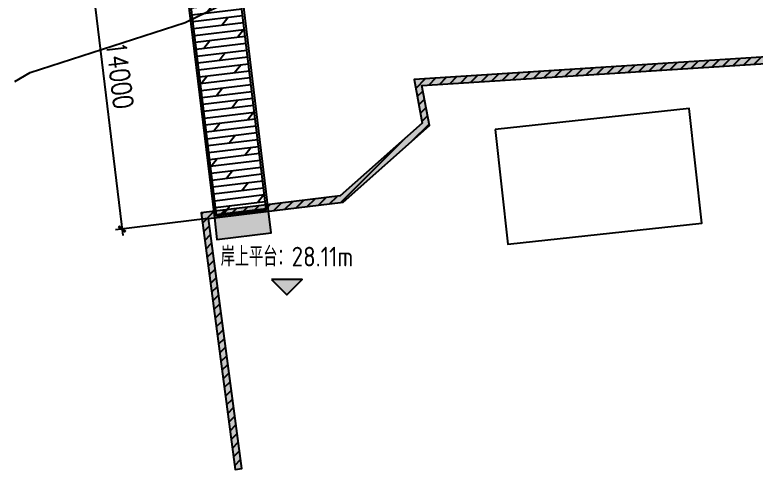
# Model space of a CAD drawing. Extents: x -259369 to -50372, y -155978 to 198088.
# Drawn here: x -198456 to -164560, y -128425 to -106713 of the extents above; entities that cross this region are included whole.
import ezdxf

# ---------------------------------------------------------------- set-up
doc = ezdxf.new("R2010")
doc.units = 0
doc.header["$LTSCALE"] = 1000
doc.header["$MEASUREMENT"] = 0
doc.layers.add('抱桩器', color=255, linetype='Continuous')
doc.styles.add('HZTXT', font='txtw.shx', dxfattribs={"width": 0.8, "bigfont": 'hztxtw.shx'})
doc.styles.get("Standard").update_dxf_attribs({"font": 'gbenor.shx', "bigfont": 'gbcbig.shx'})
doc.dimstyles.new('DIM-300', dxfattribs={"dimscale": 300, "dimtxt": 3, "dimasz": 1, "dimexe": 1, "dimexo": 1, "dimgap": 1, "dimtad": 1, "dimdec": 0, "dimdsep": 46, "dimtxsty": 'HZTXT', "dimblk": 'ARCHTICK', "dimcen": 0, "dimdle": 1, "dimclrd": 9, "dimclre": 9, "dimclrt": 2, "dimadec": 1, "dimazin": 0, "dimtfac": 1, "dimtdec": 0, "dimtix": 1, "dimtmove": 2, "dimatfit": 3, "dimldrblk": 'ARCHTICK', "dimfxl": 0, "dimtolj": 1, "dimtzin": 0, "dimarcsym": 0})

# ---------------------------------------------------------------- blocks, each defined once
blk = doc.blocks.new('thwerg')
at = {"linetype": 'Continuous'}
h = blk.add_hatch(dxfattribs=at)
h.set_pattern_fill('AR-CONC', color=252, scale=5)
h.set_pattern_definition([(50, (0, 0), (910.9233, -79.6954), [95.25, -1047.75]), (355, (0, 0), (-176.217, 955.284), [76.2, -838.203]), (100.45144, (75.9, -6.6), (734.7062, 875.5888), [80.95, -890.451]), (46.1842, (0, 254), (1355.395, -210.2116), [142.875, -1571.625]), (96.63556, (113, 236.5), (1187.021, 1237.131), [121.425, -1335.678]), (351.18415, (0, 254), (1187.021, 1237.131), [114.3, -1257.299]), (21, (127, 190.5), (758.072, -511.326), [95.25, -1047.75]), (326, (127, 190.5), (309.01, 920.94), [76.2, -838.2]), (71.45144, (190.2, 147.9), (1067.082, 409.614), [80.95, -890.4497]), (37.5, (0, 0), (15.443, 422.7752), [0, -828.04, 0, -850.9, 0, -841.375]), (7.5, (0, 0), (334.0983, 500.9029), [0, -485.14, 0, -808.99, 0, -320.675]), (327.5, (-283.2, 0), (677.953, -28.6437), [0, -317.5, 0, -990.6, 0, -1314.45]), (317.5, (-410.2, 0), (740.646, 127.1325), [0, -412.75, 0, -657.86, 0, -933.45])])
h.paths.add_polyline_path([(125890, -32795), (125541, -30956), (144375, -29749), (144792, -28301), (167849, -30703), (167718, -32134), (177330, -33007), (175981, -40288), (177064, -40496), (176008, -49398), (176306, -49434), (177395, -40254), (176330, -40050), (177685, -32738), (168044, -31863), (168175, -30435), (144574, -27977), (144145, -29463), (125184, -30678), (125563, -32683), (121810, -36014), (115445, -36787), (117010, -48533), (117307, -48493), (115782, -37048), (121939, -36301)])
h = blk.add_hatch(dxfattribs=at)
h.set_pattern_fill('ANSI31', color=252, scale=100)
h.set_pattern_definition([(45, (0, 0), (-224.5064, 224.5064), [])])
h.paths.add_polyline_path([(144375, -29749), (144792, -28301), (167849, -30703), (167718, -32134), (177330, -33007), (175981, -40288), (177064, -40496), (176008, -49398), (176306, -49434), (177395, -40254), (176330, -40050), (177685, -32738), (168044, -31863), (168175, -30435), (144574, -27977), (144145, -29463), (125184, -30678), (125563, -32683), (121810, -36014), (115445, -36787), (117010, -48533), (117307, -48493), (115782, -37048), (121939, -36301), (125890, -32795), (125541, -30956)])
at = {"color": 252, "linetype": 'Continuous', "flags": 128}
for points, elevation in [([(106933, -30769), (107635, -30369), (114725, -28078), (119240, -25868), (122867, -24992), (126369, -24863), (131244, -25695), (140044, -24946), (146723, -24787), (160192, -25793), (172447, -28232), (182746, -30446)], -32017), ([(144145, -29463), (125184, -30678), (125563, -32683), (121810, -36014), (115445, -36787), (117010, -48533), (117307, -48493), (115782, -37048), (121939, -36301), (125890, -32795), (125541, -30956), (144375, -29749)], -2496)]:
    blk.add_lwpolyline(points, dxfattribs=dict(at, elevation=elevation))
at = {"color": 252, "linetype": 'Continuous', "elevation": -32017, "flags": 128}
blk.add_lwpolyline([(128902, -32969), (129469, -38215), (138338, -37256), (137771, -32010), (128902, -32969)], close=True, dxfattribs=at)
blk = doc.blocks.new('GW-2.5x15m')
h = blk.add_hatch()
h.set_pattern_fill('DOTS', color=256, scale=50)
h.set_pattern_definition([(0, (0, 0), (39.6875, 79.375), [0, -79.375])])
h.paths.add_polyline_path([(120532, 62849), (119532, 62849), (119532, 60349), (120532, 60349)])
h.paths.add_polyline_path([(135532, 62849), (134532, 62849), (134532, 60349), (135532, 60349)])
h = blk.add_hatch()
h.set_pattern_fill('DOLMIT', color=252, scale=50, angle=89.9991)
h.set_pattern_definition([(89.999106, (-806344.56, -2433484.9), (-317.5, 0.004954), []), (134.999106, (-806344.6, -2433484.9), (-635.00947, -634.98966), [449.0128, -898.0256])])
edge = h.paths.add_edge_path()
edge.add_line((134432, 62749), (120632, 62749))
edge.add_line((120632, 62749), (120632, 60449))
edge.add_line((119632, 60449), (134432, 60449))
edge.add_line((134432, 60449), (134432, 62749))
at = {"color": 1}
for points in [[(120532, 62849), (120532, 60349), (119532, 60349), (119532, 62849)], [(134532, 62849), (134532, 60349), (135532, 60349), (135532, 62849)]]:
    blk.add_lwpolyline(points, close=True, dxfattribs=at)
at = {"layer": '抱桩器', "color": 1}
for points in [[(120532, 60349), (134532, 60349), (134532, 62849), (120532, 62849)], [(120632, 60449), (134432, 60449), (134432, 62749), (120632, 62749)]]:
    blk.add_lwpolyline(points, close=True, dxfattribs=at)
blk = doc.blocks.new('_ArchTick')
at = {"color": 0, "linetype": 'ByBlock', "const_width": 0.4}
blk.add_lwpolyline([(-0.5, -0.5), (0.5, 0.5)], dxfattribs=at)
blk = doc.blocks.new('*D631')
at = {"color": 9, "lineweight": -2, "transparency": 16777216}
for p, q in [((-191317, -102144), (-195538, -102656)), ((-195276, -102322), (-193518, -116816)), ((-189631, -116042), (-193852, -116554))]:
    blk.add_line(p, q, dxfattribs=at)
at = {"layer": 'Defpoints', "color": 0, "transparency": 16777216}
for p in [(-191020, -102108, 29521), (-189333, -116006, 29521), (-193554, -116518)]:
    blk.add_point(p, dxfattribs=at)
at = {"color": 9, "lineweight": -2, "transparency": 16777216, "xscale": 300, "yscale": 300, "zscale": 300}
for p, rotation in [((-195240, -102620), 96.91737329747625), ((-193554, -116518), 276.9173732974763)]:
    blk.add_blockref('_ArchTick', p, dxfattribs=dict(at, rotation=rotation))
at = {"color": 2, "transparency": 16777216, "insert": (-193652, -109479), "char_height": 900, "attachment_point": 5, "rotation": 276.9174, "style": 'HZTXT'}
blk.add_mtext('\\A1;14000', dxfattribs=at)

msp = doc.modelspace()

# ---------------------------------------------------------------- hatches: boundary and pattern name
h = msp.add_hatch(color=256)
h.dxf.hatch_style = 1
h.paths.add_polyline_path([(-186020.78, -119528.11), (-186727.89, -118821), (-185313.68, -118821)])

# ---------------------------------------------------------------- linework, layer by layer
msp.add_lwpolyline([(-186727.89, -118821), (-186020.78, -119528.11), (-185313.68, -118821), (-186727.89, -118821)])

# ---------------------------------------------------------------- block references
at = {"rotation": 276.917373297474}
msp.add_blockref('GW-2.5x15m', (-265446.09, 10278.15, 29521), dxfattribs=at)
msp.add_blockref('thwerg', (-305388.41, -78991.19, 32017))

# ---------------------------------------------------------------- texts
msp.add_text('岸上平台：28.11m', height=900).set_placement((-189041.56, -118229.59))

# ---------------------------------------------------------------- dimensions: what is measured, and where the dimension line sits
dim = msp.add_aligned_dim(p1=(-191019.56, -102107.92, 29521), p2=(-189333.42, -116006.04, 29521), distance=-4251.37, dimstyle='DIM-300')
dim.commit()
dim.dimension.update_dxf_attribs({"geometry": '*D631', "text_midpoint": (-193652.37, -109478.68)})

doc.saveas('drawing.dxf')
